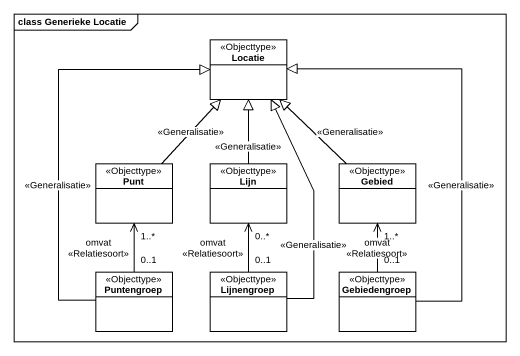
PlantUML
@startuml
mainframe class Generieke Locatie
hide circle
hide empty members
class Locatie <<Objecttype>>
class Punt <<Objecttype>>
class Lijn <<Objecttype>>
class Gebied <<Objecttype>>
class Puntengroep <<Objecttype>>
class Lijnengroep <<Objecttype>>
class Gebiedengroep <<Objecttype>>
Punt -up-|> Locatie : <<Generalisatie>>
Lijn -up-|> Locatie : <<Generalisatie>>
Gebied -up-|> Locatie : <<Generalisatie>>
Puntengroep -up-|> Locatie : <<Generalisatie>>
Puntengroep "0..1" -up-> "1..*" Punt : omvat\n<<Relatiesoort>>
Lijnengroep -up-|> Locatie : <<Generalisatie>>
Lijnengroep "0..1" -up-> "0..*" Lijn : omvat\n<<Relatiesoort>>
Gebiedengroep -up-|> Locatie : <<Generalisatie>>
Gebiedengroep "0..1" -up-> "1..*" Gebied : omvat\n<<Relatiesoort>>
@enduml
